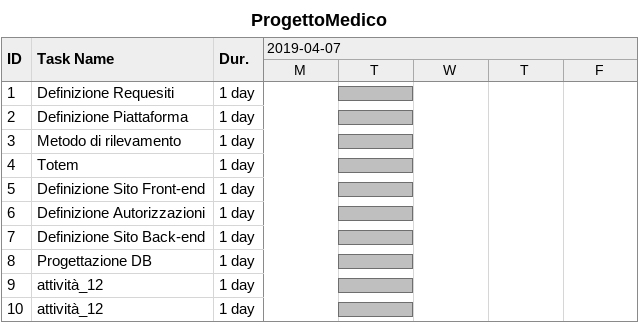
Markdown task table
ProgettoMedico

| ID | Task | Duration | Start | Finish |
|---|---|---|---|---|
| 1 | Definizione Requesiti | 1d | 2019-04-09 | 2019-04-09 |
| 2 | Definizione Piattaforma | 1d | 2019-04-09 | 2019-04-09 |
| 3 | Metodo di rilevamento | 1d | 2019-04-09 | 2019-04-09 |
| 4 | Totem | 1d | 2019-04-09 | 2019-04-09 |
| 5 | Definizione Sito Front-end | 1d | 2019-04-09 | 2019-04-09 |
| 6 | Definizione Autorizzazioni | 1d | 2019-04-09 | 2019-04-09 |
| 7 | Definizione Sito Back-end | 1d | 2019-04-09 | 2019-04-09 |
| 8 | Progettazione DB | 1d | 2019-04-09 | 2019-04-09 |
| 9 | attività_12 | 1d | 2019-04-09 | 2019-04-09 |
| 10 | attività_12 | 1d | 2019-04-09 | 2019-04-09 |
